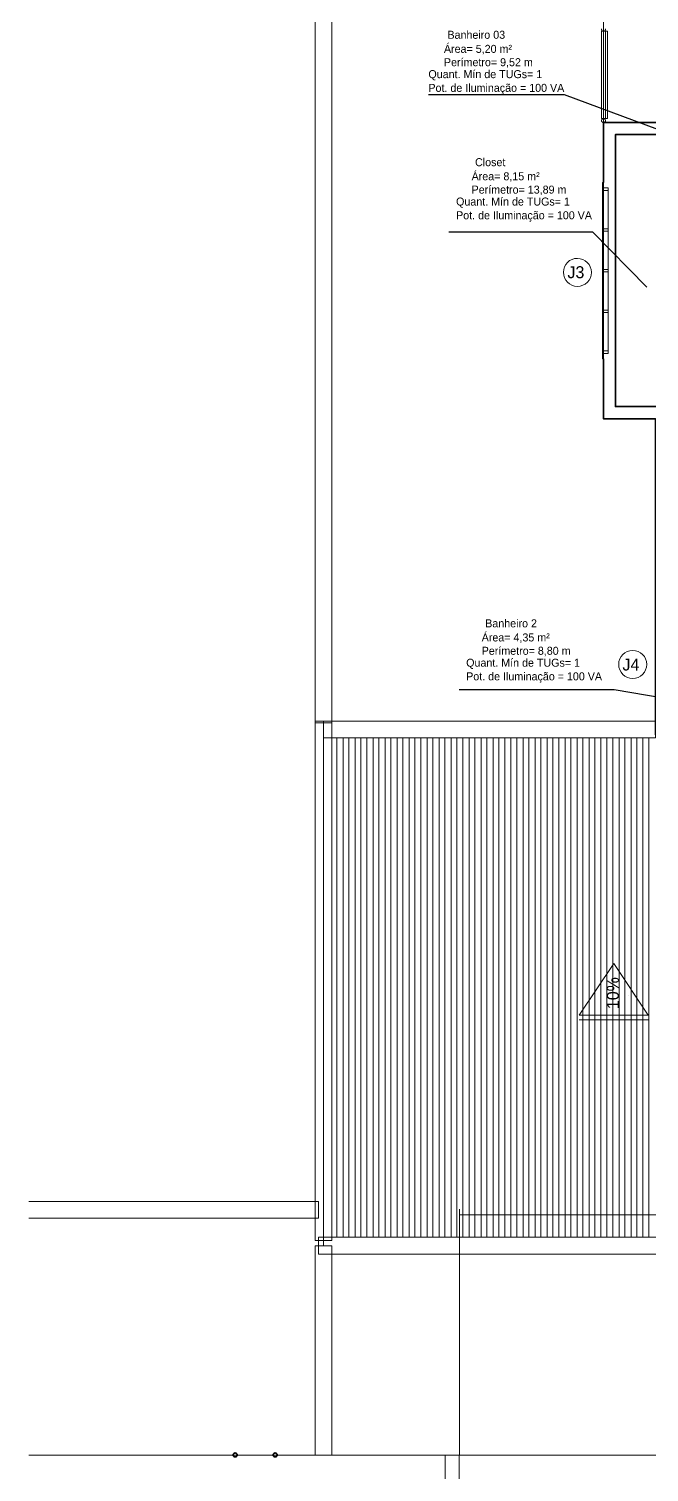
# Model space of a CAD drawing. Header units: millimetres. Extents: x -3501 to 2443, y -1417 to 2787.
# Drawn here: x -1230 to -455, y -487 to 1316 of the extents above; entities that cross this region are included whole.
import ezdxf

# ---------------------------------------------------------------- set-up
doc = ezdxf.new("R2010")
doc.units = ezdxf.units.MM
doc.layers.add('PDF_Geometry', color=7, linetype='Continuous')
doc.layers.add('Texto', color=7, linetype='Continuous')
doc.layers.add('TXT e CIRCUITOS', color=7, linetype='Continuous', lineweight=30)
doc.styles.add('PDF Bahnschrift', font='bahnschrift.ttf')

msp = doc.modelspace()

# ---------------------------------------------------------------- linework, layer by layer
at = {"layer": 'PDF_Geometry', "color": 253, "lineweight": 18, "true_color": 0xaaaaaa}
for points in [[(-851.6, 2027.3), (-851.6, 448.9), (-851.6, 2023.3), (527.3, 2023.3), (-868.5, 2023.3), (-868.5, 2044.5), (-868.5, 2043.4), (-868.5, 2042.3), (-868.5, 2040.4), (-868.5, 2027.3), (-870.6, 2027.3), (-871.5, 2027.3), (-872.5, 2027.3)], [(-872.5, 2027.3), (-872.5, 448.9)], [(-512.1, 1199), (-497.1, 1199)], [(-871.5, 448.9), (-870.6, 448.9), (-868.5, 448.9), (-855.6, 448.9), (-853.5, 448.9), (-852.6, 448.9), (-851.6, 448.9), (-872.5, 448.9)], [(-861.9, -204.4), (-861.9, 448.9)], [(-868.5, -149), (-1230.4, -149)], [(-868.5, -150), (-868.5, -149), (-868.5, -169.9), (-868.5, -168.9), (-868.5, -168), (-868.5, -165.9), (-868.5, -153), (-868.5, -150.9)], [(-868.5, -169.9), (-1230.4, -169.9)], [(-871.5, -204.4), (-872.5, -204.4), (-851.6, -204.4), (-852.6, -204.4), (-853.5, -204.4), (-855.6, -204.4), (-868.5, -204.4), (-870.6, -204.4)], [(-872.5, -204.4), (-872.5, -466)], [(-851.6, -204.4), (-851.6, -466)], [(-871.5, -466), (-870.6, -466), (-868.5, -466), (-855.6, -466), (-853.5, -466), (-852.6, -466), (-851.6, -466), (-872.5, -466)], [(-868.5, -466), (-855.6, -466)]]:
    msp.add_lwpolyline(points, close=True, dxfattribs=at)
for points in [[(-512.1, 1498.6), (-512.1, 1199), (-512.1, 1498.6)], [(-512.1, 1498.6), (-512.1, 1199)], [(-725, 451.1), (-725, 451.1)], [(-855.6, 448.9), (-868.5, 448.9)], [(-868.5, -165.9), (-868.5, -153)], [(-692, -158.5), (-692, -466), (-142.1, -466), (-142.1, -158.5)], [(-692, -466), (-861.9, -466), (-692, -466), (-692, -165.9), (-142.1, -165.9)], [(-692.4, -466), (-142.4, -466), (-692, -466), (-692, -165.9), (-142.1, -165.9), (-142.1, -466), (-142.4, -466)], [(-855.6, -204.4), (-868.5, -204.4)], [(-872.5, -466), (-1230.4, -466), (-709.8, -466)]]:
    msp.add_lwpolyline(points, dxfattribs=at)
at = {"layer": 'PDF_Geometry', "lineweight": 18}
for points in [[(-509.6, 1316.2), (-509.6, 1315.6), (-509.6, 1314.9), (-510, 1314.3), (-510.2, 1313.7), (-510.8, 1313.2), (-511.5, 1313), (-512.1, 1313), (-512.7, 1313), (-513.4, 1313.2), (-513.8, 1313.7), (-514.2, 1314.3), (-514.4, 1314.9), (-514.6, 1315.6), (-514.4, 1316.2)], [(-514.4, 1316.2), (-514.6, 1315.6), (-514.4, 1314.9), (-514.2, 1314.3), (-513.8, 1313.7), (-513.4, 1313.2), (-512.7, 1313), (-512.1, 1313), (-511.5, 1313), (-510.8, 1313.2), (-510.2, 1313.7), (-510, 1314.3), (-509.6, 1314.9), (-509.6, 1315.6), (-509.6, 1316.2)], [(-514.4, 1313), (-514.2, 1313), (-513.8, 1313), (-513.4, 1313), (-512.7, 1313), (-512.1, 1313), (-511.5, 1313), (-510.8, 1313), (-510.2, 1313), (-510, 1313), (-509.6, 1313), (-510, 1313), (-510.2, 1313), (-510.8, 1313), (-511.5, 1313), (-512.1, 1313), (-512.7, 1313), (-513.4, 1313), (-513.8, 1313), (-514.2, 1313), (-514.4, 1313), (-514.6, 1313), (-514.6, 1204), (-514.4, 1204), (-514.2, 1204), (-513.8, 1204), (-513.4, 1204), (-512.7, 1204), (-512.1, 1204), (-511.5, 1204), (-510.8, 1204), (-510.2, 1204), (-510, 1204), (-509.6, 1204), (-510, 1204), (-510.2, 1204), (-510.8, 1204), (-511.5, 1204), (-512.1, 1204), (-512.7, 1204), (-513.4, 1204), (-513.8, 1204), (-514.2, 1204), (-514.4, 1204)], [(-512.1, 1313), (-512.1, 1204)], [(-509.6, 1204), (-509.6, 1313)], [(-512.1, 1199), (372.8, 1199), (387.8, 1199)], [(-497.1, 1183.9), (-497.1, 844), (-142.1, 844), (-142.1, 926.4), (-142.1, 931.4), (-127.1, 931.4)], [(-513.2, 903.9), (-513.2, 1124), (-513.2, 903.9)], [(-512.1, 1124), (-513.2, 1124), (-512.1, 1124), (-512.1, 903.9)], [(-513.2, 913.9), (-513.2, 1113.9), (-513.2, 913.9)], [(-512.1, 1066.3), (-512.1, 1113.9), (-506, 1113.9), (-512.1, 1113.9), (-512.1, 1117.5), (-506, 1117.5), (-512.1, 1117.5), (-506, 1117.5), (-512.1, 1117.5)], [(-512.1, 1012.5), (-512.1, 964.7), (-506, 964.7), (-506, 961.7), (-512.1, 961.7), (-512.1, 913.9), (-512.1, 1113.9), (-512.1, 1066.3), (-506, 1066.3), (-506, 1063.3), (-512.1, 1063.3), (-512.1, 1015.5)], [(-506, 1117.5), (-506, 1113.9), (-506, 1117.5)], [(-506, 1117.5), (-506, 910.5), (-506, 1117.5)], [(-512.1, 1063.3), (-512.1, 1015.5), (-506, 1015.5), (-506, 1012.5), (-512.1, 1012.5), (-512.1, 964.7)], [(-512.1, 910.5), (-506, 910.5), (-512.1, 910.5), (-506, 910.5), (-512.1, 910.5), (-512.1, 913.9), (-506, 913.9), (-512.1, 913.9), (-512.1, 961.7)], [(-506, 910.5), (-506, 913.9), (-506, 910.5)], [(-872.5, 430.1), (-872.5, 451), (-851.6, 451)], [(-173.7, 434.1), (-447.1, 434.1), (-447.1, 432), (-447.1, 430.9), (-447.1, 430.1), (-447.1, 451), (-861.9, 451), (-447.1, 451)], [(-872.5, 440.4), (-872.1, 440.4)], [(-861.9, 448.9), (-868.5, 448.9)]]:
    msp.add_lwpolyline(points, dxfattribs=at)
for points in [[(-507, 1204), (-507, 1313), (-507, 1204), (-509.6, 1204)], [(-507, 1313), (-509.6, 1313)], [(-512.1, 1199), (-511.5, 1199), (-510.8, 1199.4), (-510.2, 1199.6), (-510, 1200.2), (-509.6, 1200.9), (-509.6, 1201.5), (-509.6, 1202.1), (-510, 1202.8), (-510.2, 1203.2), (-510.8, 1203.6), (-511.5, 1203.8), (-512.1, 1204), (-512.7, 1203.8), (-513.4, 1203.6), (-513.8, 1203.2), (-514.2, 1202.8), (-514.4, 1202.1), (-514.6, 1201.5), (-514.4, 1200.9), (-514.2, 1200.2), (-513.8, 1199.6), (-513.4, 1199.4), (-512.7, 1199), (-512.1, 1199), (-512.7, 1199), (-513.4, 1199.4), (-513.8, 1199.6), (-514.2, 1200.2), (-514.4, 1200.9), (-514.6, 1201.5), (-514.4, 1202.1), (-514.2, 1202.8), (-513.8, 1203.2), (-513.4, 1203.6), (-512.7, 1203.8), (-512.1, 1204), (-511.5, 1203.8), (-510.8, 1203.6), (-510.2, 1203.2), (-510, 1202.8), (-509.6, 1202.1), (-509.6, 1201.5), (-509.6, 1200.9), (-510, 1200.2), (-510.2, 1199.6), (-510.8, 1199.4), (-511.5, 1199)], [(-512.1, 1063.3), (-506, 1063.3), (-506, 1066.3), (-512.1, 1066.3)], [(-512.1, 1012.5), (-506, 1012.5), (-506, 1015.5), (-512.1, 1015.5)], [(-512.1, 961.7), (-506, 961.7), (-506, 964.7), (-512.1, 964.7)], [(-513.2, 903.9), (-512.1, 903.9)], [(-94.1, -193.8), (-851.6, -193.8), (-851.6, 430.1), (-447.1, 430.1), (-861.9, 430.1), (-861.9, 451), (-861.9, 450), (-861.9, 448.9), (-868.5, 448.9), (-870.6, 448.9), (-871.5, 448.9), (-872.5, 448.9), (-851.6, 448.9), (-851.6, -197.9), (-872.5, -197.9), (-871.5, -197.9), (-870.6, -197.9), (-868.5, -197.9), (-868.5, -212.9), (-868.5, -214), (-868.5, -215), (-868.5, -193.8)], [(-872.5, 448.9), (-872.5, -197.9)], [(-868.5, -211), (-868.5, -197.9), (-868.5, -204.4)], [(-73.2, -215), (-868.5, -215)]]:
    msp.add_lwpolyline(points, close=True, dxfattribs=at)
at = {"layer": 'PDF_Geometry', "lineweight": 35}
for points in [[(-116.8, 1199), (-512.1, 1199), (-512.1, 1183.9), (-512.1, 1124)], [(-142.1, 844), (-497.1, 844), (-497.1, 1183.9), (-362, 1183.9)], [(-512.1, 903.9), (-512.1, 844), (-512.1, 829), (-447.1, 829), (-447.1, 448.9), (-447.1, 434.1), (-142.1, 434.1), (-142.1, -165.9), (-127.1, -165.9), (38, -165.9), (38, -150.9), (-127.1, -150.9), (-127.1, 434.1), (372.8, 434.1), (372.8, -150.9), (332.8, -150.9), (318, -150.9), (318, -202.9), (318, -215.9), (374.9, -215.9), (387.8, -215.9), (387.8, -165.9), (387.8, -70.9)]]:
    msp.add_lwpolyline(points, dxfattribs=at)
at = {"layer": 'PDF_Geometry', "color": 94, "lineweight": 18, "true_color": 0x00a600}
msp.add_lwpolyline([(-872.5, 430.1), (-872.5, 451)], dxfattribs=at)
at = {"layer": 'PDF_Geometry', "lineweight": 20}
msp.add_lwpolyline([(-746.4, 451.1), (-746.4, 451)], dxfattribs=at)
at = {"layer": 'PDF_Geometry', "color": 8, "lineweight": 18, "true_color": 0x787878}
for points in [[(-845.2, 430.1), (-845.2, -193.8)], [(-837.6, 430.1), (-837.6, -193.8)], [(-830.2, 430.1), (-830.2, -193.8)], [(-822.6, 430.1), (-822.6, -193.8)], [(-815.2, 430.1), (-815.2, -193.8)], [(-807.8, 430.1), (-807.8, -193.8)], [(-800.1, 430.1), (-800.1, -193.8)], [(-792.7, 430.1), (-792.7, -193.8)], [(-785.1, 430.1), (-785.1, -193.8)], [(-777.7, 430.1), (-777.7, -193.8)], [(-770.1, 430.1), (-770.1, -193.8)], [(-762.7, 430.1), (-762.7, -193.8)], [(-755.1, 430.1), (-755.1, -193.8)], [(-747.7, 430.1), (-747.7, -193.8)], [(-740.2, 430.1), (-740.2, -193.8)], [(-732.6, 430.1), (-732.6, -193.8)], [(-725.2, 430.1), (-725.2, -193.8)], [(-717.6, 430.1), (-717.6, -193.8)], [(-710.2, 430.1), (-710.2, -193.8)], [(-702.6, 430.1), (-702.6, -193.8)], [(-695.2, 430.1), (-695.2, -193.8)], [(-687.8, 430.1), (-687.8, -193.8)], [(-680.1, 430.1), (-680.1, -193.8)], [(-672.7, 430.1), (-672.7, -193.8)], [(-665.1, 430.1), (-665.1, -193.8)], [(-657.7, 430.1), (-657.7, -193.8)], [(-650.1, 430.1), (-650.1, -193.8)], [(-642.7, 430.1), (-642.7, -193.8)], [(-635.3, 430.1), (-635.3, -193.8)], [(-627.7, 430.1), (-627.7, -193.8)], [(-620.2, 430.1), (-620.2, -193.8)], [(-612.6, 430.1), (-612.6, -193.8)], [(-605.2, 430.1), (-605.2, -193.8)], [(-597.6, 430.1), (-597.6, -193.8)], [(-590.2, 430.1), (-590.2, -193.8)], [(-582.6, 430.1), (-582.6, -193.8)], [(-575.2, 430.1), (-575.2, -193.8)], [(-567.8, 430.1), (-567.8, -193.8)], [(-560.1, 430.1), (-560.1, -193.8)], [(-552.7, 430.1), (-552.7, -193.8)], [(-545.1, 430.1), (-545.1, -193.8)], [(-537.7, 430.1), (-537.7, -193.8)], [(-530.1, 430.1), (-530.1, -193.8)], [(-522.7, 430.1), (-522.7, -193.8)], [(-515.3, 430.1), (-515.3, -193.8)], [(-507.7, 430.1), (-507.7, -193.8)], [(-500.2, 430.1), (-500.2, -193.8)], [(-492.6, 430.1), (-492.6, -193.8)], [(-485.2, 430.1), (-485.2, -193.8)], [(-477.6, 430.1), (-477.6, -193.8)], [(-470.2, 430.1), (-470.2, -193.8)], [(-462.8, 430.1), (-462.8, -193.8)], [(-455.2, 430.1), (-455.2, -193.8)]]:
    msp.add_lwpolyline(points, close=True, dxfattribs=at)
at = {"layer": 'PDF_Geometry', "color": 1, "lineweight": 9}
for points in [[(-481.2, 107.7), (-481.2, 107.7)], [(-972.6, -466), (-985.1, -466)], [(-922.5, -466), (-910, -466)]]:
    msp.add_lwpolyline(points, dxfattribs=at)
at = {"layer": 'PDF_Geometry', "color": 253, "lineweight": 20, "true_color": 0xaaaaaa}
for points in [[(-709.8, -466), (-709.8, -586), (-709.8, -596)], [(-142.4, -466), (-142.4, -586), (-692.4, -586), (-692.4, -466)]]:
    msp.add_lwpolyline(points, dxfattribs=at)
at = {"layer": 'PDF_Geometry', "color": 1, "lineweight": 9}
for points in [[(-975, -465.8), (-975, -464.3), (-973.9, -463.3), (-972.4, -463.3)], [(-972.4, -468.3), (-973.9, -468.3), (-975, -467.1), (-975, -465.8)], [(-972.4, -463.3), (-971.1, -463.3), (-969.9, -464.3), (-969.9, -465.8)], [(-969.9, -465.8), (-969.9, -467.1), (-971.1, -468.3), (-972.4, -468.3)], [(-925, -465.8), (-925, -464.3), (-923.9, -463.3), (-922.5, -463.3)], [(-922.5, -468.3), (-923.9, -468.3), (-925, -467.1), (-925, -465.8)], [(-922.5, -463.3), (-921.2, -463.3), (-919.9, -464.3), (-919.9, -465.8)], [(-919.9, -465.8), (-919.9, -467.1), (-921.2, -468.3), (-922.5, -468.3)]]:
    msp.add_open_spline(points, degree=3, dxfattribs=at)
at = {"layer": 'PDF_Geometry', "color": 1, "lineweight": 35}
for points in [[(-975, -465.8), (-975, -464.3), (-973.9, -463.3), (-972.4, -463.3)], [(-972.4, -468.3), (-973.9, -468.3), (-975, -467.1), (-975, -465.8)], [(-972.4, -463.3), (-971.1, -463.3), (-969.9, -464.3), (-969.9, -465.8)], [(-969.9, -465.8), (-969.9, -467.1), (-971.1, -468.3), (-972.4, -468.3)], [(-925, -465.8), (-925, -464.3), (-923.9, -463.3), (-922.5, -463.3)], [(-922.5, -468.3), (-923.9, -468.3), (-925, -467.1), (-925, -465.8)], [(-922.5, -463.3), (-921.2, -463.3), (-919.9, -464.3), (-919.9, -465.8)], [(-919.9, -465.8), (-919.9, -467.1), (-921.2, -468.3), (-922.5, -468.3)]]:
    msp.add_open_spline(points, degree=3, dxfattribs=at)
at = {"layer": 'Texto', "lineweight": 9}
msp.add_lwpolyline([(-493, 521.9, 0.415663), (-475.5, 504.4, 0.411152), (-457.9, 521.9)], format="xyb", dxfattribs=at)
at = {"layer": 'Texto', "lineweight": 18}
msp.add_lwpolyline([(-499.2, 148.2), (-456, 83.8), (-542.4, 83.8)], close=True, dxfattribs=at)
msp.add_lwpolyline([(-456, 77.7), (-542.4, 77.7)], dxfattribs=at)
at = {"layer": 'Texto', "lineweight": 9}
for centre, radius, start, end in [((-544.9, 1012.1), 17.2, 89.3639, 180.6361), ((-544.6, 1011.8), 17.5, 269.8583, 0.1417)]:
    msp.add_arc(centre, radius, start, end, dxfattribs=at)
for points in [[(-544.7, 1029.2), (-535, 1029.2), (-527.1, 1021.6), (-527.1, 1011.9)], [(-544.7, 994.3), (-554.4, 994.3), (-562, 1002.1), (-562, 1011.9)], [(-493, 521.9), (-493, 531.7), (-485.2, 539.3), (-475.5, 539.3)], [(-475.5, 539.3), (-466, 539.3), (-457.9, 531.7), (-457.9, 521.9)]]:
    msp.add_open_spline(points, degree=3, dxfattribs=at)
at = {"layer": 'TXT e CIRCUITOS'}
for p, q in [((-730.9, 1234.1), (-561.1, 1234.1)), ((-561.1, 1234.1), (-322, 1145.3)), ((-705.3, 1062.3), (-525.7, 1062.3)), ((-525.7, 1062.3), (-458, 993.4)), ((-692.4, 490.7), (-498.6, 490.7)), ((-498.6, 490.7), (-319.1, 460.3))]:
    msp.add_line(p, q, dxfattribs=at)

# ---------------------------------------------------------------- texts
at = {"layer": 'Texto', "attachment_point": 4, "style": 'PDF Bahnschrift'}
for s, insert, char_height in [('Área= 5,20 m²\\PPerímetro= 9,52 m', (-711.5, 1281.8), 10), ('Banheiro 03', (-707.1, 1308.6), 10), ('Pot. de Iluminação = 100 VA', (-730.9, 1240.8), 10), ('Closet', (-672.6, 1149.4), 10), ('Área= 8,15 m²\\PPerímetro= 13,89 m', (-676.9, 1122.6), 10), ('Pot. de Iluminação = 100 VA', (-696.3, 1081.6), 10), ('J3', (-557.1, 1011.9), 14.99), ('Banheiro 2', (-659.9, 573.2), 10), ('Área= 4,35 m²\\PPerímetro= 8,80 m', (-664.3, 546.4), 10), ('J4', (-488.3, 521.7), 14.99), ('Pot. de Iluminação = 100 VA', (-683.7, 505.5), 10)]:
    msp.add_mtext(s, dxfattribs=dict(at, insert=insert, char_height=char_height))
at = {"layer": 'Texto', "char_height": 10, "width": 163.567, "attachment_point": 4, "style": 'PDF Bahnschrift'}
for insert in [(-730.9, 1258.1), (-696.3, 1098.9), (-683.7, 522.7)]:
    msp.add_mtext('Quant. Mín de TUGs= 1 ', dxfattribs=dict(at, insert=insert))
at = {"layer": 'Texto', "color": 1, "insert": (-500.2, 91.3), "char_height": 14.9, "attachment_point": 4, "rotation": 90, "style": 'PDF Bahnschrift'}
msp.add_mtext('10%', dxfattribs=at)

doc.saveas('drawing.dxf')
